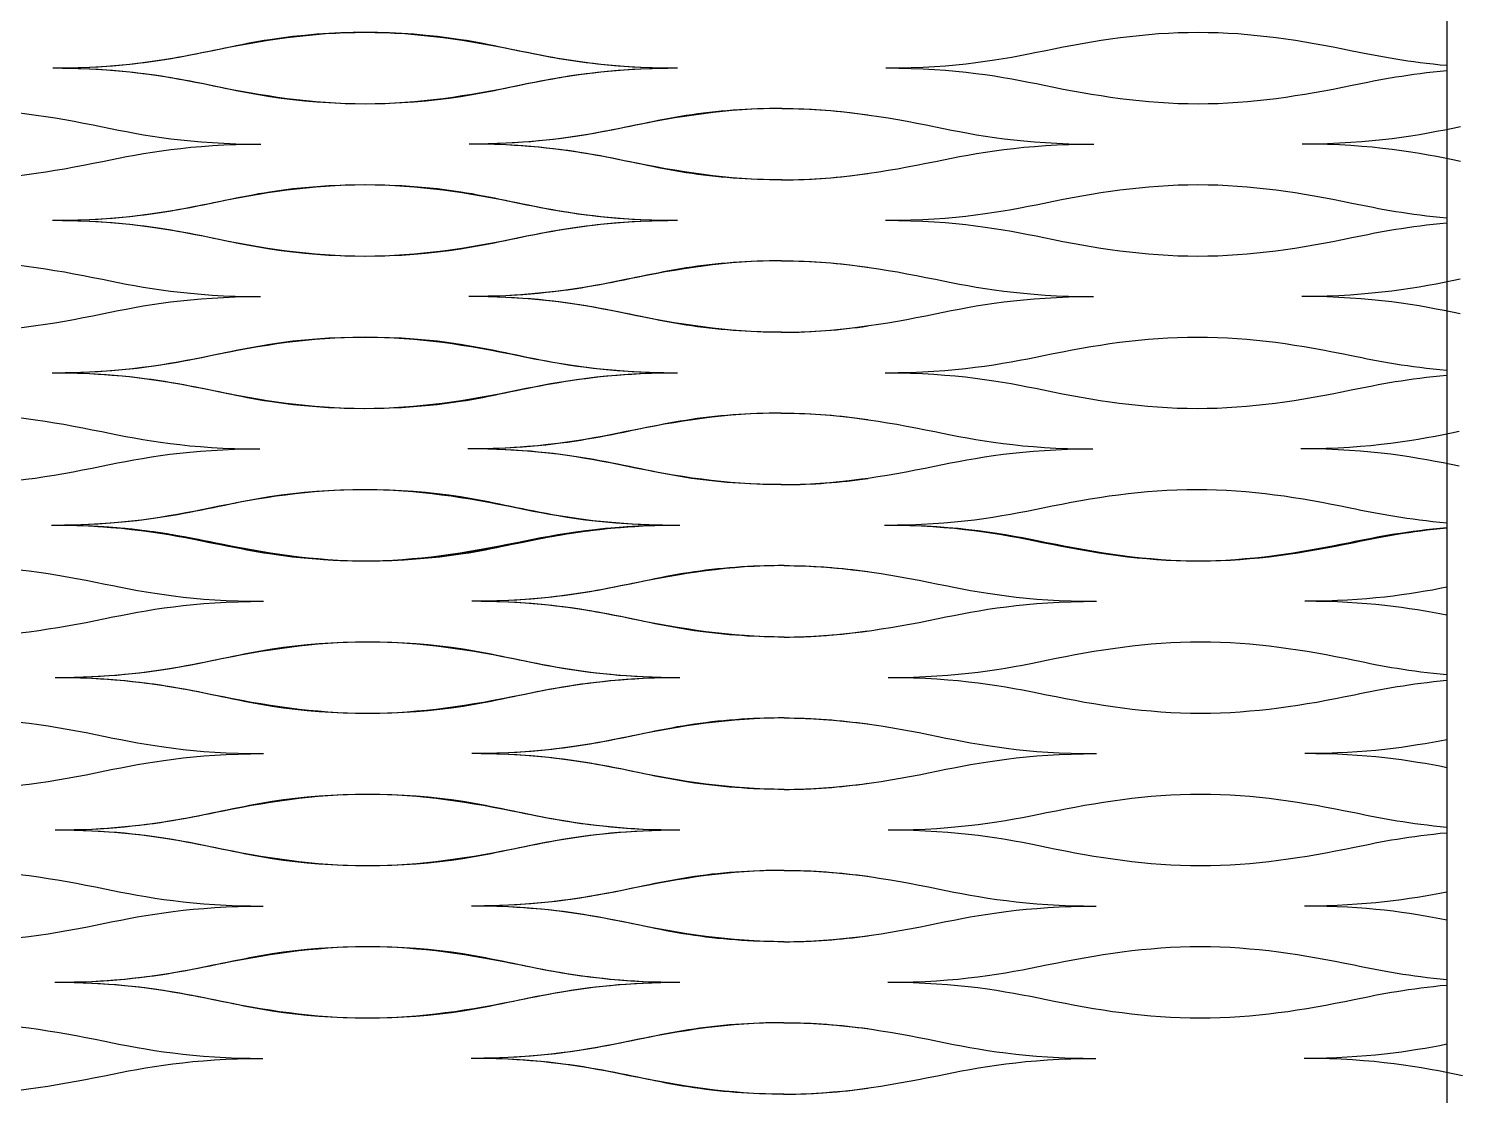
# Model space of a CAD drawing. Header units: millimetres. Extents: x 1 to 583, y -486 to -2.
# Drawn here: x 482.3 to 500.08, y -158.6 to -145.38 of the extents above; entities that cross this region are included whole.
import ezdxf

# ---------------------------------------------------------------- set-up
doc = ezdxf.new("R2010")
doc.units = ezdxf.units.MM
doc.header["$MEASUREMENT"] = 0
doc.layers.add('DEFAULT', color=7, linetype='Continuous')
doc.layers.add('dibujo', color=10, linetype='Continuous')

msp = doc.modelspace()

# ---------------------------------------------------------------- linework, layer by layer
at = {"layer": 'DEFAULT'}
for points, knots in [([(482.603, -145.866), (483.894, -145.866), (484.54, -145.629), (485.293, -145.511), (486.046, -145.393), (486.907, -145.393), (487.66, -145.511), (488.413, -145.629), (489.059, -145.866), (490.35, -145.866)], [0, 0, 0, 0, 1, 1, 1, 2, 2, 2, 3, 3, 3, 3]), ([(482.602, -145.866), (483.474, -145.866), (484.051, -145.758), (484.566, -145.652), (485.195, -145.522), (485.81, -145.423), (486.475, -145.423), (487.141, -145.423), (487.756, -145.522), (488.385, -145.652), (488.9, -145.758), (489.477, -145.866), (490.349, -145.866)], [0, 0, 0, 0, 1, 1, 1, 2, 2, 2, 3, 3, 3, 4, 4, 4, 4]), ([(492.932, -145.866), (493.803, -145.866), (494.381, -145.758), (494.896, -145.652), (495.525, -145.522), (496.139, -145.423), (496.805, -145.423), (497.471, -145.423), (498.085, -145.522), (498.714, -145.652), (499.056, -145.722), (499.425, -145.793), (499.889, -145.833)], [0, 0, 0, 0, 1, 1, 1, 2, 2, 2, 3, 3, 3, 3.663372, 3.663372, 3.663372, 3.663372]), ([(482.602, -145.866), (483.474, -145.866), (484.051, -145.973), (484.566, -146.08), (485.195, -146.209), (485.809, -146.309), (486.475, -146.309), (487.14, -146.309), (487.755, -146.209), (488.384, -146.08), (488.9, -145.973), (489.477, -145.866), (490.349, -145.866)], [0, 0, 0, 0, 1, 1, 1, 2, 2, 2, 3, 3, 3, 4, 4, 4, 4]), ([(482.603, -145.866), (483.894, -145.866), (484.54, -146.102), (485.293, -146.22), (486.046, -146.338), (486.907, -146.338), (487.66, -146.22), (488.413, -146.102), (489.058, -145.866), (490.349, -145.866)], [0, 0, 0, 0, 1, 1, 1, 2, 2, 2, 3, 3, 3, 3]), ([(492.932, -145.866), (493.803, -145.866), (494.38, -145.973), (494.895, -146.08), (495.524, -146.209), (496.138, -146.309), (496.804, -146.309), (497.47, -146.309), (498.084, -146.209), (498.714, -146.08), (499.056, -146.009), (499.425, -145.938), (499.889, -145.898)], [0, 0, 0, 0, 1, 1, 1, 2, 2, 2, 3, 3, 3, 3.663397, 3.663397, 3.663397, 3.663397]), ([(481.311, -146.368), (481.976, -146.368), (482.591, -146.467), (483.219, -146.596), (483.734, -146.703), (484.311, -146.81), (485.183, -146.81)], [0, 0, 0, 0, 1, 1, 1, 2, 2, 2, 2]), ([(491.639, -146.368), (490.973, -146.368), (490.358, -146.467), (489.729, -146.596), (489.214, -146.703), (488.636, -146.81), (487.765, -146.81)], [0, 0, 0, 0, 1, 1, 1, 2, 2, 2, 2]), ([(491.64, -146.368), (491.237, -146.368), (490.834, -146.397), (490.457, -146.456), (489.704, -146.574), (489.058, -146.81), (487.767, -146.81)], [0, 0, 0, 0, 1, 1, 1, 2, 2, 2, 2]), ([(491.64, -146.368), (492.306, -146.368), (492.92, -146.467), (493.549, -146.596), (494.064, -146.703), (494.641, -146.81), (495.512, -146.81)], [0, 0, 0, 0, 1, 1, 1, 2, 2, 2, 2]), ([(481.31, -147.253), (481.975, -147.253), (482.59, -147.154), (483.219, -147.024), (483.734, -146.918), (484.311, -146.81), (485.183, -146.81)], [0, 0, 0, 0, 1, 1, 1, 2, 2, 2, 2]), ([(491.637, -147.253), (490.971, -147.253), (490.357, -147.154), (489.728, -147.024), (489.214, -146.918), (488.636, -146.81), (487.765, -146.81)], [0, 0, 0, 0, 1, 1, 1, 2, 2, 2, 2]), ([(491.64, -147.253), (491.237, -147.253), (490.834, -147.224), (490.457, -147.165), (489.704, -147.047), (489.058, -146.81), (487.767, -146.81)], [0, 0, 0, 0, 1, 1, 1, 2, 2, 2, 2]), ([(491.639, -147.253), (492.305, -147.253), (492.919, -147.154), (493.548, -147.024), (494.063, -146.918), (494.641, -146.81), (495.512, -146.81)], [0, 0, 0, 0, 1, 1, 1, 2, 2, 2, 2]), ([(482.6, -147.755), (483.471, -147.755), (484.049, -147.647), (484.564, -147.541), (485.193, -147.411), (485.807, -147.312), (486.473, -147.312), (487.138, -147.312), (487.753, -147.411), (488.382, -147.541), (488.896, -147.648), (489.473, -147.755), (490.345, -147.755)], [0, 0, 0, 0, 1, 1, 1, 2, 2, 2, 3, 3, 3, 4, 4, 4, 4]), ([(482.603, -147.755), (483.894, -147.755), (484.54, -147.519), (485.293, -147.401), (486.046, -147.283), (486.907, -147.283), (487.66, -147.401), (488.413, -147.519), (489.058, -147.755), (490.349, -147.755)], [0, 0, 0, 0, 1, 1, 1, 2, 2, 2, 3, 3, 3, 3]), ([(492.929, -147.755), (493.801, -147.755), (494.378, -147.647), (494.893, -147.541), (495.522, -147.411), (496.137, -147.312), (496.802, -147.312), (497.468, -147.312), (498.082, -147.411), (498.711, -147.541), (499.054, -147.612), (499.423, -147.683), (499.889, -147.723)], [0, 0, 0, 0, 1, 1, 1, 2, 2, 2, 3, 3, 3, 3.665082, 3.665082, 3.665082, 3.665082]), ([(482.6, -147.755), (483.471, -147.755), (484.048, -147.863), (484.563, -147.969), (485.191, -148.099), (485.805, -148.198), (486.471, -148.198), (487.136, -148.198), (487.751, -148.099), (488.381, -147.969), (488.896, -147.863), (489.473, -147.755), (490.345, -147.755)], [0, 0, 0, 0, 1, 1, 1, 2, 2, 2, 3, 3, 3, 4, 4, 4, 4]), ([(482.603, -147.755), (483.893, -147.755), (484.539, -147.991), (485.292, -148.109), (486.045, -148.227), (486.905, -148.227), (487.659, -148.109), (488.412, -147.991), (489.057, -147.755), (490.348, -147.755)], [0, 0, 0, 0, 1, 1, 1, 2, 2, 2, 3, 3, 3, 3]), ([(492.929, -147.755), (493.801, -147.755), (494.378, -147.863), (494.892, -147.969), (495.521, -148.099), (496.135, -148.198), (496.8, -148.198), (497.466, -148.198), (498.08, -148.099), (498.71, -147.969), (499.053, -147.898), (499.423, -147.827), (499.889, -147.787)], [0, 0, 0, 0, 1, 1, 1, 2, 2, 2, 3, 3, 3, 3.665176, 3.665176, 3.665176, 3.665176]), ([(481.308, -148.257), (481.973, -148.257), (482.587, -148.356), (483.216, -148.486), (483.73, -148.592), (484.307, -148.7), (485.178, -148.7)], [0, 0, 0, 0, 1, 1, 1, 2, 2, 2, 2]), ([(491.633, -148.257), (490.968, -148.257), (490.353, -148.356), (489.724, -148.486), (489.208, -148.592), (488.631, -148.7), (487.76, -148.7)], [0, 0, 0, 0, 1, 1, 1, 2, 2, 2, 2]), ([(491.639, -148.257), (491.235, -148.257), (490.832, -148.286), (490.455, -148.346), (489.702, -148.464), (489.057, -148.7), (487.766, -148.7)], [0, 0, 0, 0, 1, 1, 1, 2, 2, 2, 2]), ([(491.637, -148.257), (492.303, -148.257), (492.917, -148.356), (493.546, -148.486), (494.06, -148.592), (494.637, -148.7), (495.508, -148.7)], [0, 0, 0, 0, 1, 1, 1, 2, 2, 2, 2]), ([(481.306, -149.143), (481.971, -149.143), (482.586, -149.044), (483.215, -148.914), (483.73, -148.807), (484.307, -148.7), (485.178, -148.7)], [0, 0, 0, 0, 1, 1, 1, 2, 2, 2, 2]), ([(491.629, -149.143), (490.964, -149.143), (490.35, -149.044), (489.722, -148.914), (489.208, -148.807), (488.631, -148.7), (487.76, -148.7)], [0, 0, 0, 0, 1, 1, 1, 2, 2, 2, 2]), ([(491.639, -149.143), (491.235, -149.143), (490.832, -149.113), (490.455, -149.054), (489.702, -148.936), (489.057, -148.7), (487.766, -148.7)], [0, 0, 0, 0, 1, 1, 1, 2, 2, 2, 2]), ([(491.635, -149.143), (492.301, -149.143), (492.915, -149.044), (493.544, -148.914), (494.059, -148.807), (494.637, -148.7), (495.508, -148.7)], [0, 0, 0, 0, 1, 1, 1, 2, 2, 2, 2]), ([(482.595, -149.645), (483.466, -149.645), (484.043, -149.537), (484.558, -149.431), (485.187, -149.301), (485.802, -149.202), (486.467, -149.202), (487.133, -149.202), (487.747, -149.301), (488.375, -149.431), (488.889, -149.537), (489.466, -149.645), (490.337, -149.645)], [0, 0, 0, 0, 1, 1, 1, 2, 2, 2, 3, 3, 3, 4, 4, 4, 4]), ([(482.603, -149.645), (483.893, -149.645), (484.539, -149.408), (485.292, -149.29), (486.045, -149.172), (486.905, -149.172), (487.659, -149.29), (488.412, -149.408), (489.057, -149.645), (490.348, -149.645)], [0, 0, 0, 0, 1, 1, 1, 2, 2, 2, 3, 3, 3, 3]), ([(492.924, -149.645), (493.795, -149.645), (494.373, -149.537), (494.888, -149.431), (495.517, -149.301), (496.131, -149.202), (496.797, -149.202), (497.462, -149.202), (498.076, -149.301), (498.704, -149.431), (499.048, -149.502), (499.42, -149.573), (499.889, -149.613)], [0, 0, 0, 0, 1, 1, 1, 2, 2, 2, 3, 3, 3, 3.668795, 3.668795, 3.668795, 3.668795]), ([(482.595, -149.645), (483.466, -149.645), (484.043, -149.752), (484.556, -149.858), (485.184, -149.988), (485.798, -150.087), (486.463, -150.087), (487.128, -150.087), (487.743, -149.988), (488.372, -149.858), (488.888, -149.752), (489.466, -149.645), (490.337, -149.645)], [0, 0, 0, 0, 1, 1, 1, 2, 2, 2, 3, 3, 3, 4, 4, 4, 4]), ([(482.602, -149.645), (483.892, -149.645), (484.537, -149.881), (485.29, -149.999), (486.043, -150.117), (486.903, -150.117), (487.656, -149.999), (488.408, -149.881), (489.053, -149.645), (490.344, -149.645)], [0, 0, 0, 0, 1, 1, 1, 2, 2, 2, 3, 3, 3, 3]), ([(492.924, -149.645), (493.795, -149.645), (494.372, -149.752), (494.886, -149.858), (495.514, -149.988), (496.127, -150.087), (496.792, -150.087), (497.457, -150.087), (498.072, -149.988), (498.702, -149.858), (499.047, -149.787), (499.419, -149.716), (499.889, -149.676)], [0, 0, 0, 0, 1, 1, 1, 2, 2, 2, 3, 3, 3, 3.668962, 3.668962, 3.668962, 3.668962]), ([(481.302, -150.146), (481.968, -150.146), (482.581, -150.245), (483.209, -150.375), (483.723, -150.482), (484.299, -150.589), (485.17, -150.589)], [0, 0, 0, 0, 1, 1, 1, 2, 2, 2, 2]), ([(491.623, -150.146), (490.957, -150.146), (490.343, -150.245), (489.713, -150.375), (489.198, -150.482), (488.62, -150.589), (487.749, -150.589)], [0, 0, 0, 0, 1, 1, 1, 2, 2, 2, 2]), ([(491.634, -150.146), (491.231, -150.146), (490.828, -150.176), (490.451, -150.235), (489.699, -150.353), (489.053, -150.589), (487.763, -150.589)], [0, 0, 0, 0, 1, 1, 1, 2, 2, 2, 2]), ([(491.632, -150.146), (492.297, -150.146), (492.911, -150.245), (493.539, -150.375), (494.052, -150.482), (494.629, -150.589), (495.499, -150.589)], [0, 0, 0, 0, 1, 1, 1, 2, 2, 2, 2]), ([(481.299, -151.032), (481.964, -151.032), (482.578, -150.933), (483.207, -150.803), (483.722, -150.697), (484.299, -150.589), (485.17, -150.589)], [0, 0, 0, 0, 1, 1, 1, 2, 2, 2, 2]), ([(491.615, -151.032), (490.95, -151.032), (490.337, -150.933), (489.71, -150.803), (489.196, -150.697), (488.62, -150.589), (487.749, -150.589)], [0, 0, 0, 0, 1, 1, 1, 2, 2, 2, 2]), ([(491.634, -151.032), (491.231, -151.032), (490.828, -151.002), (490.451, -150.944), (489.699, -150.825), (489.053, -150.589), (487.763, -150.589)], [0, 0, 0, 0, 1, 1, 1, 2, 2, 2, 2]), ([(491.628, -151.032), (492.293, -151.032), (492.907, -150.933), (493.536, -150.803), (494.051, -150.697), (494.629, -150.589), (495.499, -150.589)], [0, 0, 0, 0, 1, 1, 1, 2, 2, 2, 2]), ([(482.586, -151.534), (483.456, -151.534), (484.033, -151.426), (484.548, -151.32), (485.177, -151.19), (485.791, -151.091), (486.456, -151.091), (487.121, -151.091), (487.734, -151.19), (488.362, -151.32), (488.875, -151.426), (489.451, -151.534), (490.321, -151.534)], [0, 0, 0, 0, 1, 1, 1, 2, 2, 2, 3, 3, 3, 4, 4, 4, 4]), ([(482.602, -151.534), (483.892, -151.534), (484.537, -151.298), (485.29, -151.18), (486.043, -151.062), (486.903, -151.062), (487.656, -151.18), (488.408, -151.298), (489.053, -151.534), (490.344, -151.534)], [0, 0, 0, 0, 1, 1, 1, 2, 2, 2, 3, 3, 3, 3]), ([(492.915, -151.534), (493.785, -151.534), (494.363, -151.426), (494.877, -151.32), (495.507, -151.19), (496.121, -151.091), (496.786, -151.091), (497.451, -151.091), (498.064, -151.19), (498.691, -151.32), (499.038, -151.392), (499.414, -151.464), (499.889, -151.504)], [0, 0, 0, 0, 1, 1, 1, 2, 2, 2, 3, 3, 3, 3.675746, 3.675746, 3.675746, 3.675746]), ([(482.586, -151.534), (483.456, -151.534), (484.032, -151.642), (484.545, -151.748), (485.172, -151.878), (485.784, -151.977), (486.448, -151.977), (487.113, -151.977), (487.728, -151.878), (488.357, -151.748), (488.873, -151.642), (489.451, -151.534), (490.321, -151.534)], [0, 0, 0, 0, 1, 1, 1, 2, 2, 2, 3, 3, 3, 4, 4, 4, 4]), ([(482.601, -151.534), (483.89, -151.534), (484.535, -151.77), (485.287, -151.888), (486.039, -152.006), (486.899, -152.006), (487.651, -151.888), (488.403, -151.77), (489.047, -151.534), (490.337, -151.534)], [0, 0, 0, 0, 1, 1, 1, 2, 2, 2, 3, 3, 3, 3]), ([(482.632, -151.534), (483.503, -151.534), (484.081, -151.642), (484.596, -151.748), (485.225, -151.878), (485.839, -151.977), (486.505, -151.977), (487.171, -151.977), (487.785, -151.878), (488.415, -151.748), (488.93, -151.642), (489.507, -151.534), (490.379, -151.534)], [0, 0, 0, 0, 1, 1, 1, 2, 2, 2, 3, 3, 3, 4, 4, 4, 4]), ([(482.632, -151.534), (483.923, -151.534), (484.568, -151.77), (485.322, -151.888), (486.075, -152.006), (486.936, -152.006), (487.689, -151.888), (488.442, -151.77), (489.088, -151.534), (490.379, -151.534)], [0, 0, 0, 0, 1, 1, 1, 2, 2, 2, 3, 3, 3, 3]), ([(492.915, -151.534), (493.785, -151.534), (494.361, -151.642), (494.874, -151.748), (495.501, -151.878), (496.113, -151.977), (496.778, -151.977), (497.442, -151.977), (498.057, -151.878), (498.687, -151.748), (499.035, -151.676), (499.412, -151.604), (499.889, -151.564)], [0, 0, 0, 0, 1, 1, 1, 2, 2, 2, 3, 3, 3, 3.676049, 3.676049, 3.676049, 3.676049]), ([(492.961, -151.534), (493.833, -151.534), (494.41, -151.642), (494.925, -151.748), (495.554, -151.878), (496.169, -151.977), (496.834, -151.977), (497.5, -151.977), (498.115, -151.878), (498.744, -151.748), (499.078, -151.679), (499.439, -151.609), (499.889, -151.569)], [0, 0, 0, 0, 1, 1, 1, 2, 2, 2, 3, 3, 3, 3.649036, 3.649036, 3.649036, 3.649036]), ([(481.34, -152.036), (482.006, -152.036), (482.621, -152.135), (483.25, -152.265), (483.765, -152.371), (484.342, -152.479), (485.214, -152.479)], [0, 0, 0, 0, 1, 1, 1, 2, 2, 2, 2]), ([(491.67, -152.036), (491.004, -152.036), (490.389, -152.135), (489.76, -152.265), (489.245, -152.371), (488.668, -152.479), (487.796, -152.479)], [0, 0, 0, 0, 1, 1, 1, 2, 2, 2, 2]), ([(491.67, -152.036), (491.266, -152.036), (490.863, -152.065), (490.486, -152.124), (489.733, -152.243), (489.088, -152.479), (487.796, -152.479)], [0, 0, 0, 0, 1, 1, 1, 2, 2, 2, 2]), ([(491.67, -152.036), (492.336, -152.036), (492.95, -152.135), (493.579, -152.265), (494.094, -152.371), (494.672, -152.479), (495.543, -152.479)], [0, 0, 0, 0, 1, 1, 1, 2, 2, 2, 2]), ([(481.34, -152.922), (482.006, -152.922), (482.621, -152.822), (483.25, -152.693), (483.765, -152.586), (484.342, -152.479), (485.214, -152.479)], [0, 0, 0, 0, 1, 1, 1, 2, 2, 2, 2]), ([(491.67, -152.922), (491.004, -152.922), (490.389, -152.822), (489.76, -152.693), (489.245, -152.586), (488.668, -152.479), (487.796, -152.479)], [0, 0, 0, 0, 1, 1, 1, 2, 2, 2, 2]), ([(491.67, -152.922), (491.266, -152.922), (490.863, -152.892), (490.486, -152.833), (489.733, -152.715), (489.088, -152.479), (487.796, -152.479)], [0, 0, 0, 0, 1, 1, 1, 2, 2, 2, 2]), ([(491.67, -152.922), (492.335, -152.922), (492.95, -152.822), (493.579, -152.693), (494.094, -152.586), (494.672, -152.479), (495.543, -152.479)], [0, 0, 0, 0, 1, 1, 1, 2, 2, 2, 2]), ([(482.632, -153.423), (483.923, -153.423), (484.568, -153.187), (485.322, -153.069), (486.075, -152.951), (486.936, -152.951), (487.689, -153.069), (488.442, -153.187), (489.088, -153.423), (490.379, -153.423)], [0, 0, 0, 0, 1, 1, 1, 2, 2, 2, 3, 3, 3, 3]), ([(482.632, -153.423), (483.503, -153.423), (484.08, -153.316), (484.595, -153.21), (485.225, -153.08), (485.839, -152.981), (486.505, -152.981), (487.171, -152.981), (487.785, -153.08), (488.415, -153.21), (488.93, -153.316), (489.507, -153.423), (490.378, -153.423)], [0, 0, 0, 0, 1, 1, 1, 2, 2, 2, 3, 3, 3, 4, 4, 4, 4]), ([(492.961, -153.423), (493.833, -153.423), (494.41, -153.316), (494.925, -153.21), (495.554, -153.08), (496.169, -152.981), (496.834, -152.981), (497.5, -152.981), (498.115, -153.08), (498.744, -153.21), (499.078, -153.278), (499.439, -153.348), (499.889, -153.388)], [0, 0, 0, 0, 1, 1, 1, 2, 2, 2, 3, 3, 3, 3.649101, 3.649101, 3.649101, 3.649101]), ([(482.632, -153.423), (483.503, -153.423), (484.08, -153.531), (484.595, -153.637), (485.224, -153.767), (485.839, -153.866), (486.505, -153.866), (487.17, -153.866), (487.785, -153.767), (488.414, -153.637), (488.929, -153.531), (489.507, -153.423), (490.378, -153.423)], [0, 0, 0, 0, 1, 1, 1, 2, 2, 2, 3, 3, 3, 4, 4, 4, 4]), ([(482.632, -153.423), (483.923, -153.423), (484.568, -153.66), (485.322, -153.778), (486.075, -153.896), (486.935, -153.896), (487.689, -153.778), (488.442, -153.66), (489.087, -153.423), (490.379, -153.423)], [0, 0, 0, 0, 1, 1, 1, 2, 2, 2, 3, 3, 3, 3]), ([(492.961, -153.423), (493.833, -153.423), (494.41, -153.531), (494.925, -153.637), (495.554, -153.767), (496.168, -153.866), (496.834, -153.866), (497.5, -153.866), (498.115, -153.767), (498.744, -153.637), (499.078, -153.568), (499.439, -153.499), (499.889, -153.458)], [0, 0, 0, 0, 1, 1, 1, 2, 2, 2, 3, 3, 3, 3.649119, 3.649119, 3.649119, 3.649119]), ([(481.34, -153.925), (482.006, -153.925), (482.62, -154.024), (483.25, -154.154), (483.764, -154.261), (484.342, -154.368), (485.213, -154.368)], [0, 0, 0, 0, 1, 1, 1, 2, 2, 2, 2]), ([(491.669, -153.925), (491.003, -153.925), (490.389, -154.024), (489.76, -154.154), (489.245, -154.261), (488.667, -154.368), (487.796, -154.368)], [0, 0, 0, 0, 1, 1, 1, 2, 2, 2, 2]), ([(491.67, -153.925), (491.266, -153.925), (490.863, -153.955), (490.486, -154.014), (489.733, -154.132), (489.087, -154.368), (487.796, -154.368)], [0, 0, 0, 0, 1, 1, 1, 2, 2, 2, 2]), ([(491.67, -153.925), (492.335, -153.925), (492.95, -154.024), (493.579, -154.154), (494.094, -154.261), (494.671, -154.368), (495.543, -154.368)], [0, 0, 0, 0, 1, 1, 1, 2, 2, 2, 2]), ([(481.34, -154.811), (482.006, -154.811), (482.62, -154.712), (483.249, -154.582), (483.764, -154.476), (484.342, -154.368), (485.213, -154.368)], [0, 0, 0, 0, 1, 1, 1, 2, 2, 2, 2]), ([(491.669, -154.811), (491.003, -154.811), (490.389, -154.712), (489.759, -154.582), (489.244, -154.476), (488.667, -154.368), (487.796, -154.368)], [0, 0, 0, 0, 1, 1, 1, 2, 2, 2, 2]), ([(491.67, -154.811), (491.266, -154.811), (490.863, -154.781), (490.486, -154.722), (489.733, -154.604), (489.087, -154.368), (487.796, -154.368)], [0, 0, 0, 0, 1, 1, 1, 2, 2, 2, 2]), ([(491.669, -154.811), (492.335, -154.811), (492.949, -154.712), (493.579, -154.582), (494.094, -154.476), (494.671, -154.368), (495.543, -154.368)], [0, 0, 0, 0, 1, 1, 1, 2, 2, 2, 2]), ([(482.631, -155.313), (483.502, -155.313), (484.08, -155.205), (484.595, -155.099), (485.224, -154.969), (485.838, -154.87), (486.504, -154.87), (487.17, -154.87), (487.784, -154.969), (488.414, -155.099), (488.928, -155.205), (489.506, -155.313), (490.377, -155.313)], [0, 0, 0, 0, 1, 1, 1, 2, 2, 2, 3, 3, 3, 4, 4, 4, 4]), ([(482.632, -155.313), (483.923, -155.313), (484.568, -155.077), (485.322, -154.959), (486.075, -154.841), (486.935, -154.841), (487.689, -154.959), (488.442, -155.077), (489.087, -155.313), (490.379, -155.313)], [0, 0, 0, 0, 1, 1, 1, 2, 2, 2, 3, 3, 3, 3]), ([(492.96, -155.313), (493.832, -155.313), (494.409, -155.205), (494.924, -155.099), (495.553, -154.969), (496.168, -154.87), (496.833, -154.87), (497.499, -154.87), (498.114, -154.969), (498.743, -155.099), (499.077, -155.168), (499.438, -155.238), (499.889, -155.278)], [0, 0, 0, 0, 1, 1, 1, 2, 2, 2, 3, 3, 3, 3.649682, 3.649682, 3.649682, 3.649682]), ([(482.631, -155.313), (483.502, -155.313), (484.08, -155.42), (484.594, -155.527), (485.223, -155.657), (485.838, -155.756), (486.503, -155.756), (487.169, -155.756), (487.784, -155.657), (488.413, -155.527), (488.928, -155.42), (489.506, -155.313), (490.377, -155.313)], [0, 0, 0, 0, 1, 1, 1, 2, 2, 2, 3, 3, 3, 4, 4, 4, 4]), ([(482.632, -155.313), (483.923, -155.313), (484.568, -155.549), (485.321, -155.667), (486.074, -155.785), (486.935, -155.785), (487.688, -155.667), (488.441, -155.549), (489.087, -155.313), (490.378, -155.313)], [0, 0, 0, 0, 1, 1, 1, 2, 2, 2, 3, 3, 3, 3]), ([(492.96, -155.313), (493.832, -155.313), (494.409, -155.42), (494.924, -155.527), (495.553, -155.657), (496.167, -155.756), (496.833, -155.756), (497.498, -155.756), (498.113, -155.657), (498.742, -155.527), (499.077, -155.458), (499.438, -155.388), (499.889, -155.348)], [0, 0, 0, 0, 1, 1, 1, 2, 2, 2, 3, 3, 3, 3.649709, 3.649709, 3.649709, 3.649709]), ([(481.339, -155.815), (482.005, -155.815), (482.619, -155.914), (483.248, -156.044), (483.763, -156.15), (484.34, -156.258), (485.212, -156.258)], [0, 0, 0, 0, 1, 1, 1, 2, 2, 2, 2]), ([(491.667, -155.815), (491.002, -155.815), (490.387, -155.914), (489.758, -156.044), (489.243, -156.15), (488.665, -156.258), (487.793, -156.258)], [0, 0, 0, 0, 1, 1, 1, 2, 2, 2, 2]), ([(491.669, -155.815), (491.266, -155.815), (490.862, -155.844), (490.486, -155.903), (489.732, -156.021), (489.087, -156.258), (487.796, -156.258)], [0, 0, 0, 0, 1, 1, 1, 2, 2, 2, 2]), ([(491.669, -155.815), (492.334, -155.815), (492.949, -155.914), (493.578, -156.044), (494.092, -156.15), (494.67, -156.258), (495.541, -156.258)], [0, 0, 0, 0, 1, 1, 1, 2, 2, 2, 2]), ([(481.338, -156.7), (482.004, -156.7), (482.618, -156.601), (483.248, -156.471), (483.763, -156.365), (484.34, -156.258), (485.212, -156.258)], [0, 0, 0, 0, 1, 1, 1, 2, 2, 2, 2]), ([(491.665, -156.7), (491, -156.7), (490.386, -156.601), (489.757, -156.471), (489.242, -156.365), (488.665, -156.258), (487.793, -156.258)], [0, 0, 0, 0, 1, 1, 1, 2, 2, 2, 2]), ([(491.669, -156.7), (491.266, -156.7), (490.862, -156.671), (490.486, -156.612), (489.732, -156.494), (489.087, -156.258), (487.796, -156.258)], [0, 0, 0, 0, 1, 1, 1, 2, 2, 2, 2]), ([(491.668, -156.7), (492.333, -156.7), (492.948, -156.601), (493.577, -156.471), (494.092, -156.365), (494.67, -156.258), (495.541, -156.258)], [0, 0, 0, 0, 1, 1, 1, 2, 2, 2, 2]), ([(482.629, -157.202), (483.5, -157.202), (484.077, -157.095), (484.592, -156.988), (485.221, -156.859), (485.836, -156.759), (486.502, -156.759), (487.167, -156.759), (487.782, -156.859), (488.41, -156.988), (488.925, -157.095), (489.502, -157.202), (490.373, -157.202)], [0, 0, 0, 0, 1, 1, 1, 2, 2, 2, 3, 3, 3, 4, 4, 4, 4]), ([(482.632, -157.202), (483.923, -157.202), (484.568, -156.966), (485.321, -156.848), (486.074, -156.73), (486.935, -156.73), (487.688, -156.848), (488.441, -156.966), (489.087, -157.202), (490.378, -157.202)], [0, 0, 0, 0, 1, 1, 1, 2, 2, 2, 3, 3, 3, 3]), ([(492.958, -157.202), (493.829, -157.202), (494.407, -157.095), (494.922, -156.988), (495.551, -156.859), (496.165, -156.759), (496.831, -156.759), (497.497, -156.759), (498.111, -156.859), (498.74, -156.988), (499.075, -157.058), (499.437, -157.127), (499.889, -157.168)], [0, 0, 0, 0, 1, 1, 1, 2, 2, 2, 3, 3, 3, 3.651401, 3.651401, 3.651401, 3.651401]), ([(482.629, -157.202), (483.5, -157.202), (484.077, -157.31), (484.591, -157.416), (485.22, -157.546), (485.834, -157.645), (486.499, -157.645), (487.165, -157.645), (487.78, -157.546), (488.409, -157.416), (488.924, -157.31), (489.502, -157.202), (490.373, -157.202)], [0, 0, 0, 0, 1, 1, 1, 2, 2, 2, 3, 3, 3, 4, 4, 4, 4]), ([(482.631, -157.202), (483.922, -157.202), (484.568, -157.438), (485.32, -157.557), (486.073, -157.675), (486.934, -157.675), (487.687, -157.557), (488.44, -157.438), (489.086, -157.202), (490.376, -157.202)], [0, 0, 0, 0, 1, 1, 1, 2, 2, 2, 3, 3, 3, 3]), ([(492.958, -157.202), (493.829, -157.202), (494.406, -157.31), (494.921, -157.416), (495.549, -157.546), (496.163, -157.645), (496.829, -157.645), (497.494, -157.645), (498.109, -157.546), (498.739, -157.416), (499.074, -157.347), (499.436, -157.277), (499.889, -157.237)], [0, 0, 0, 0, 1, 1, 1, 2, 2, 2, 3, 3, 3, 3.651503, 3.651503, 3.651503, 3.651503]), ([(481.336, -157.704), (482.002, -157.704), (482.616, -157.803), (483.245, -157.933), (483.759, -158.039), (484.336, -158.147), (485.207, -158.147)], [0, 0, 0, 0, 1, 1, 1, 2, 2, 2, 2]), ([(491.662, -157.704), (490.997, -157.704), (490.382, -157.803), (489.752, -157.933), (489.237, -158.039), (488.659, -158.147), (487.788, -158.147)], [0, 0, 0, 0, 1, 1, 1, 2, 2, 2, 2]), ([(491.667, -157.704), (491.264, -157.704), (490.86, -157.734), (490.484, -157.793), (489.731, -157.911), (489.086, -158.147), (487.795, -158.147)], [0, 0, 0, 0, 1, 1, 1, 2, 2, 2, 2]), ([(491.666, -157.704), (492.331, -157.704), (492.946, -157.803), (493.574, -157.933), (494.088, -158.039), (494.665, -158.147), (495.537, -158.147)], [0, 0, 0, 0, 1, 1, 1, 2, 2, 2, 2]), ([(481.334, -158.59), (482, -158.59), (482.614, -158.491), (483.243, -158.361), (483.758, -158.255), (484.336, -158.147), (485.207, -158.147)], [0, 0, 0, 0, 1, 1, 1, 2, 2, 2, 2]), ([(491.658, -158.59), (490.993, -158.59), (490.379, -158.491), (489.75, -158.361), (489.236, -158.255), (488.659, -158.147), (487.788, -158.147)], [0, 0, 0, 0, 1, 1, 1, 2, 2, 2, 2]), ([(491.667, -158.59), (491.264, -158.59), (490.86, -158.56), (490.484, -158.501), (489.731, -158.383), (489.086, -158.147), (487.795, -158.147)], [0, 0, 0, 0, 1, 1, 1, 2, 2, 2, 2]), ([(491.664, -158.59), (492.329, -158.59), (492.944, -158.491), (493.573, -158.361), (494.088, -158.255), (494.665, -158.147), (495.537, -158.147)], [0, 0, 0, 0, 1, 1, 1, 2, 2, 2, 2])]:
    msp.add_open_spline(points, degree=3, knots=knots, dxfattribs=at)
for points in [[(491.644, -146.368), (492.01, -146.368), (492.361, -146.398), (492.707, -146.446)], [(500.058, -146.596), (499.543, -146.703), (498.966, -146.81), (498.094, -146.81)], [(500.058, -147.024), (499.543, -146.918), (498.966, -146.81), (498.094, -146.81)], [(491.645, -147.253), (492.011, -147.253), (492.362, -147.223), (492.707, -147.175)], [(491.649, -148.257), (492.013, -148.257), (492.363, -148.287), (492.707, -148.335)], [(500.053, -148.486), (499.538, -148.592), (498.96, -148.7), (498.089, -148.7)], [(500.051, -148.914), (499.537, -148.807), (498.96, -148.7), (498.089, -148.7)], [(491.653, -149.143), (492.016, -149.143), (492.364, -149.113), (492.707, -149.065)], [(491.66, -150.146), (492.02, -150.146), (492.366, -150.176), (492.707, -150.223)], [(500.042, -150.375), (499.527, -150.482), (498.95, -150.589), (498.079, -150.589)], [(500.039, -150.803), (499.525, -150.697), (498.95, -150.589), (498.079, -150.589)], [(491.667, -151.032), (492.026, -151.032), (492.369, -151.003), (492.707, -150.956)], [(491.67, -152.036), (492.027, -152.036), (492.369, -152.064), (492.707, -152.111)], [(499.889, -152.305), (499.423, -152.397), (498.886, -152.479), (498.126, -152.479)], [(499.889, -152.652), (499.423, -152.561), (498.886, -152.479), (498.126, -152.479)], [(491.67, -152.922), (492.027, -152.922), (492.369, -152.893), (492.707, -152.847)], [(491.67, -153.925), (492.027, -153.925), (492.37, -153.954), (492.707, -154)], [(499.889, -154.195), (499.422, -154.286), (498.886, -154.368), (498.125, -154.368)], [(499.889, -154.542), (499.422, -154.45), (498.886, -154.368), (498.125, -154.368)], [(491.671, -154.811), (492.028, -154.811), (492.37, -154.783), (492.707, -154.736)], [(491.672, -155.815), (492.029, -155.815), (492.37, -155.843), (492.707, -155.889)], [(499.889, -156.084), (499.422, -156.175), (498.885, -156.258), (498.123, -156.258)], [(499.889, -156.432), (499.422, -156.34), (498.885, -156.258), (498.123, -156.258)], [(491.674, -156.7), (492.03, -156.7), (492.371, -156.672), (492.707, -156.626)], [(491.677, -157.704), (492.032, -157.704), (492.372, -157.732), (492.707, -157.778)], [(499.889, -157.972), (499.421, -158.064), (498.882, -158.147), (498.118, -158.147)], [(500.08, -158.361), (499.566, -158.255), (498.989, -158.147), (498.118, -158.147)], [(491.682, -158.59), (492.035, -158.59), (492.373, -158.562), (492.707, -158.516)]]:
    msp.add_open_spline(points, degree=3, dxfattribs=at)
at = {"layer": 'dibujo'}
msp.add_line((499.889, -96.763), (499.889, -193.807), dxfattribs=at)

doc.saveas('drawing.dxf')
